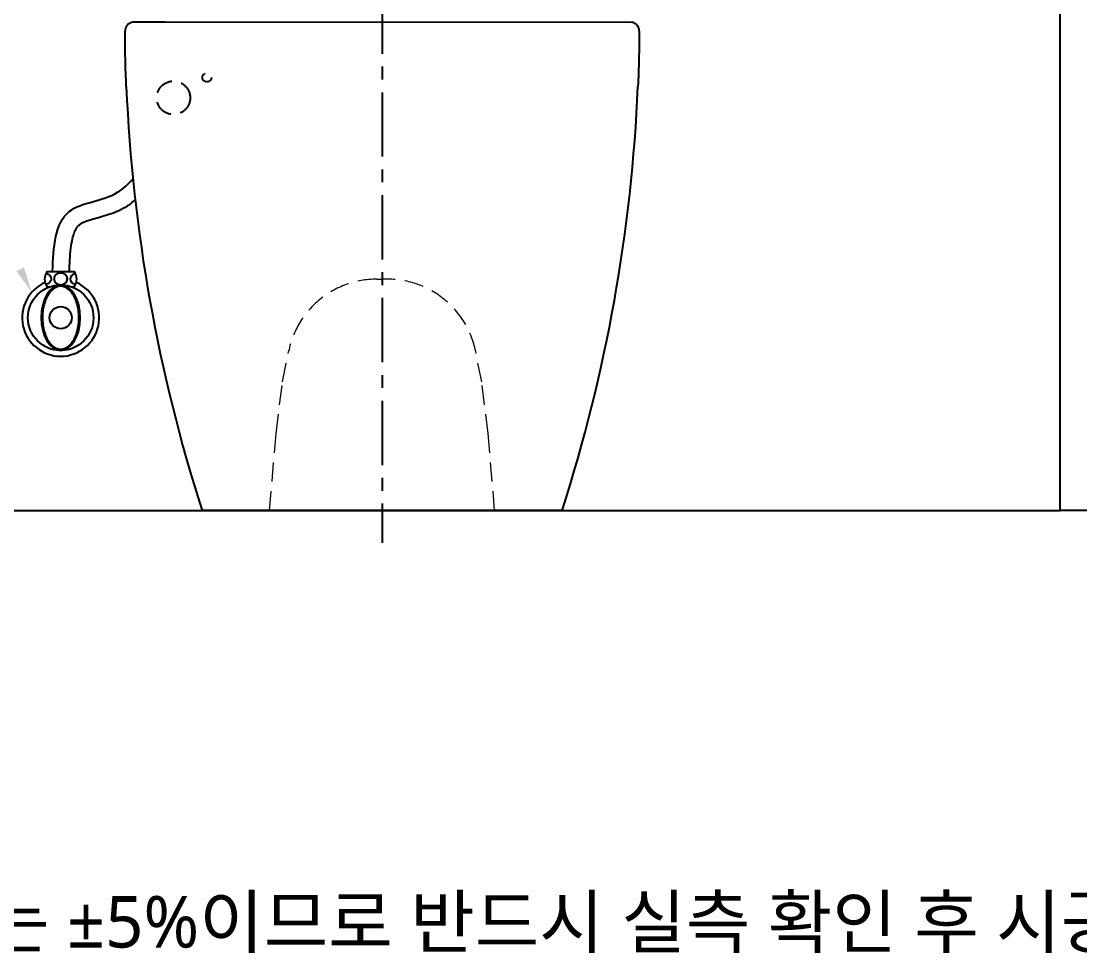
# Model space of a CAD drawing. Extents: x -4358 to 1981, y -50 to 2478.
# Drawn here: x -2988 to -2164, y -50 to 678 of the extents above; entities that cross this region are included whole.
import ezdxf

# ---------------------------------------------------------------- set-up
doc = ezdxf.new("R2010")
doc.units = 0
doc.header["$LTSCALE"] = 20
doc.header["$MEASUREMENT"] = 0
doc.linetypes.add('CENTER', pattern=[2, 1.25, -0.25, 0.25, -0.25])
doc.linetypes.add('HIDDEN', pattern=[0.375, 0.25, -0.125])
doc.layers.get('0').update_dxf_attribs({"linetype": 'CONTINUOUS'})
for name, color, linetype in [('3', 3, 'CONTINUOUS'), ('4', 4, 'CONTINUOUS'), ('6', 6, 'CONTINUOUS'), ('CENTER', 2, 'CENTER')]:
    doc.layers.add(name, color=color, linetype=linetype)
doc.styles.add('GHS', font='romans', dxfattribs={"bigfont": 'ghs'})

msp = doc.modelspace()

# ---------------------------------------------------------------- linework, layer by layer
for p, q in [((-2847.33, 298.41), (-2847.25, 298.16)), ((-2847.18, 297.95), (-2847.15, 297.88)), ((-2836.23, 297.62), (-2847.07, 297.62)), ((-2846.98, 297.98), (-2846.86, 297.63)), ((-2770.68, 297.62), (-2836.23, 297.62)), ((-2643.45, 297.62), (-2770.68, 297.62)), ((-2577.9, 297.62), (-2643.45, 297.62)), ((-2567.07, 297.62), (-2577.9, 297.62)), ((-2566.98, 297.88), (-2566.96, 297.95)), ((-2566.88, 298.17), (-2566.8, 298.41))]:
    msp.add_line(p, q)
at = {"flags": 128}
msp.add_lwpolyline([(-2512.85, 677.41), (-2875.89, 677.5), (-2881.7, 677.5), (-2886.65, 677.5), (-2890.8, 677.5), (-2894.2, 677.5), (-2897.44, 677.5), (-2899.66, 677.5), (-2900.93, 677.5), (-2901.34, 677.5)], dxfattribs=at)
at = {"color": 7, "linetype": 'HIDDEN', "ltscale": 3}
for centre, radius in [((-2843.38, 634.54), 3.5), ((-2869.4, 618.73), 13)]:
    msp.add_circle(centre, radius, dxfattribs=at)
for centre, radius, start, end in [((-2900.05, 670.62), 7, 100.68773, 180.3474), ((-1652.46, 681.36), 1254.73, 182.46298, 197.77647), ((-3761.04, 681.25), 1254.1, 342.21965, 357.54092)]:
    msp.add_arc(centre, radius, start, end)
for points, knots in [([(-2507.09, 670.58), (-2507.12, 671.09), (-2507.18, 672.12), (-2507.69, 673.59), (-2508.49, 674.88), (-2509.47, 676.04), (-2510.76, 676.57), (-2511.74, 677.33), (-2512.5, 677.39), (-2512.85, 677.41)], [0, 0, 0, 0, 0.162311, 0.325293, 0.484256, 0.634293, 0.781236, 0.898021, 1, 1, 1, 1]), ([(-2906.04, 627.44), (-2906.35, 634.63), (-2906.59, 641.82), (-2906.92, 656.2), (-2907.01, 663.39), (-2907.05, 670.58)], [0, 0, 0, 0, 0.5, 0.5, 1, 1, 1, 1]), ([(-2507.09, 670.58), (-2507.12, 663.39), (-2507.21, 656.2), (-2507.54, 641.82), (-2507.78, 634.63), (-2508.1, 627.44)], [0, 0, 0, 0, 0.5, 0.5, 1, 1, 1, 1])]:
    msp.add_open_spline(points, degree=3, knots=knots)
for points, degree in [([(-2907.05, 670.58), (-2907.05, 670.58), (-2907.05, 670.58), (-2907.05, 670.58)], 3), ([(-2507.09, 670.58), (-2507.09, 670.58), (-2507.09, 670.58), (-2507.09, 670.58)], 3), ([(-2847.15, 297.88), (-2847.07, 297.62)], 1), ([(-2566.98, 297.88), (-2567.07, 297.62)], 1)]:
    msp.add_open_spline(points, degree=degree)
at = {"color": 4}
msp.add_spline([(-2963.42, 483.62), (-2950.38, 530.32), (-2912.78, 545.21), (-2900.88, 555.63)], degree=3, dxfattribs=at)
msp.add_open_spline([(-2950.43, 483.02), (-2950.28, 486.33), (-2950.13, 489.56), (-2949.74, 495.75), (-2949.49, 498.71), (-2948.82, 504.21), (-2948.4, 506.75), (-2947.48, 510.74), (-2947.02, 512.31), (-2946.01, 515.02), (-2945.47, 516.15), (-2944.5, 517.76), (-2944.09, 518.34), (-2943.26, 519.31), (-2942.85, 519.71), (-2942.23, 520.2), (-2942.04, 520.33), (-2941.61, 520.63), (-2941.37, 520.78), (-2940.58, 521.24), (-2939.96, 521.56), (-2938.51, 522.22), (-2937.7, 522.55), (-2935.35, 523.41), (-2933.7, 523.94), (-2930.07, 525.01), (-2928.1, 525.55), (-2923.95, 526.72), (-2921.76, 527.36), (-2917.25, 528.84), (-2914.91, 529.68), (-2911.52, 531.17), (-2910.48, 531.65), (-2908.38, 532.73), (-2907.32, 533.31), (-2905.85, 534.21), (-2905.44, 534.47), (-2904.64, 534.99), (-2904.24, 535.25), (-2903.09, 536.06), (-2902.35, 536.61), (-2900.75, 537.84), (-2899.92, 538.54), (-2899.12, 539.23)], degree=3, knots=[0, 0, 0, 0, 8.470087, 8.470087, 16.940174, 16.940174, 25.410261, 25.410261, 32.011984, 32.011984, 38.613706, 38.613706, 43.49073, 43.49073, 48.367754, 48.367754, 50.229153, 50.229153, 52.090551, 52.090551, 55.813347, 55.813347, 59.536143, 59.536143, 65.501806, 65.501806, 71.467469, 71.467469, 77.433132, 77.433132, 83.398794, 83.398794, 86.001007, 86.001007, 88.64894, 88.64894, 89.685629, 89.685629, 90.722317, 90.722317, 92.795695, 92.795695, 95.352602, 95.352602, 95.352602, 95.352602], dxfattribs=at)
at = {"layer": '3', "color": 7, "linetype": 'HIDDEN', "lineweight": 0, "ltscale": 3}
for p, q in [((-2711.18, 477.62), (-2707.07, 477.62)), ((-2702.95, 477.62), (-2707.07, 477.62)), ((-2784.57, 397.62), (-2779.82, 421.35)), ((-2629.57, 397.62), (-2634.31, 421.35)), ((-2789.57, 357.62), (-2784.57, 397.62)), ((-2624.57, 357.62), (-2629.57, 397.62)), ((-2794.57, 297.62), (-2789.57, 357.62)), ((-2619.57, 297.62), (-2624.57, 357.62))]:
    msp.add_line(p, q, dxfattribs=at)
at = {"layer": '3', "color": 7}
msp.add_lwpolyline([(-4107.07, 2222.65), (-4107.07, 2478.03), (-1471.92, 2478.03), (-1471.92, 297.62), (-2179.57, 297.62)], dxfattribs=at)
at = {"layer": '3', "color": 7, "linetype": 'HIDDEN', "lineweight": 0, "ltscale": 3}
for centre, start, end in [((-2711.18, 407.62), 90, 168.69007), ((-2702.95, 407.62), 11.30993, 90)]:
    msp.add_arc(centre, 70, start, end, dxfattribs=at)
at = {"layer": '3', "extrusion": (0, 0, -1)}
msp.add_solid([(2991.54, 483.8), (2979.63, 467.39), (2985.57, 486.78)], dxfattribs=at)
at = {"layer": '4'}
for p, q in [((-2967.57, 483.62), (-2963.42, 483.62)), ((-2963.42, 483.62), (-2946.57, 483.62)), ((-2967.57, 470.86), (-2967.57, 471.62)), ((-2967.57, 471.62), (-2965.68, 471.62)), ((-2966.32, 471.38), (-2966.32, 471.62)), ((-2948.45, 471.62), (-2946.57, 471.62)), ((-2947.82, 471.38), (-2947.82, 471.62)), ((-2946.57, 470.86), (-2946.57, 471.62))]:
    msp.add_line(p, q, dxfattribs=at)
for radius in [25.5, 8.62]:
    msp.add_circle((-2957.07, 447.62), radius, dxfattribs=at)
for centre, radius, start, end in [((-2959.57, 477.62), 10, 143.1301, 216.8699), ((-2954.57, 477.62), 10, 323.1301, 36.8699), ((-2957.07, 447.62), 30, 113.91725, 66.08275)]:
    msp.add_arc(centre, radius, start, end, dxfattribs=at)
at = {"layer": '4', "extrusion": (0, 0, -1)}
for centre, start_param, end_param in [((-2969.75, 477.85), 1.824119, 4.49897), ((-2944.29, 477.85), 4.942097, 7.58465)]:
    msp.add_ellipse(centre, major_axis=(-5.23, 0), ratio=0.866391, start_param=start_param, end_param=end_param, dxfattribs=at)
for centre, major_axis, ratio in [((-2957.07, 477.85), (-5.23, 0), 0.866391), ((-2957.07, 447.62), (0, 25.5), 0.596529)]:
    msp.add_ellipse(centre, major_axis=major_axis, ratio=ratio, dxfattribs=at)
at = {"layer": '4'}
msp.add_open_spline([(-2957.07, 472.12), (-2954.99, 472.12), (-2952.89, 471.31), (-2948.99, 468.07), (-2947.22, 465.63), (-2944.49, 459.6), (-2943.54, 456.02), (-2942.69, 448.5), (-2942.79, 444.57), (-2944.02, 437.21), (-2945.15, 433.79), (-2948.17, 428.2), (-2950.04, 426.05), (-2954.05, 423.4), (-2956.15, 422.9), (-2960.31, 423.5), (-2962.39, 424.63), (-2966.14, 428.46), (-2967.79, 431.16), (-2970.21, 437.59), (-2970.97, 441.29), (-2971.43, 448.91), (-2971.13, 452.81), (-2969.53, 459.95), (-2968.23, 463.19), (-2964.96, 468.29), (-2962.99, 470.15), (-2959.68, 471.8), (-2958.37, 472.12), (-2957.07, 472.12)], degree=3, knots=[0, 0, 0, 0, 0.46111, 0.46111, 0.922219, 0.922219, 1.383329, 1.383329, 1.844439, 1.844439, 2.305549, 2.305549, 2.766658, 2.766658, 3.227768, 3.227768, 3.688878, 3.688878, 4.149988, 4.149988, 4.611097, 4.611097, 5.072207, 5.072207, 5.533317, 5.533317, 5.994427, 5.994427, 6.283185, 6.283185, 6.283185, 6.283185], dxfattribs=at)
at = {"layer": '6'}
msp.add_lwpolyline([(-3107.07, 2222.65), (-4107.07, 2222.65), (-4107.07, 297.62), (-2179.57, 297.62), (-2179.57, 1322.62)], dxfattribs=at)
at = {"layer": 'CENTER', "color": 1, "linetype": 'CENTER', "ltscale": 2}
msp.add_line((-2707.07, 862.99), (-2707.07, 272.46), dxfattribs=at)

# ---------------------------------------------------------------- texts
at = {"layer": '3', "color": 1, "insert": (-4119.93, -2.51), "char_height": 40, "attachment_point": 1, "style": 'GHS'}
msp.add_mtext_dynamic_manual_height_columns('{\\fNanumGothic|b0|i0|c129|p50;※주의: 비데 개폐높이 포함, 설치부위 도기허용차는 ±5%이므로 반드시 실측 확인 후 시공하십시오.}', width=2648.2618, gutter_width=13.51, heights=[0], dxfattribs=at)

doc.saveas('drawing.dxf')
